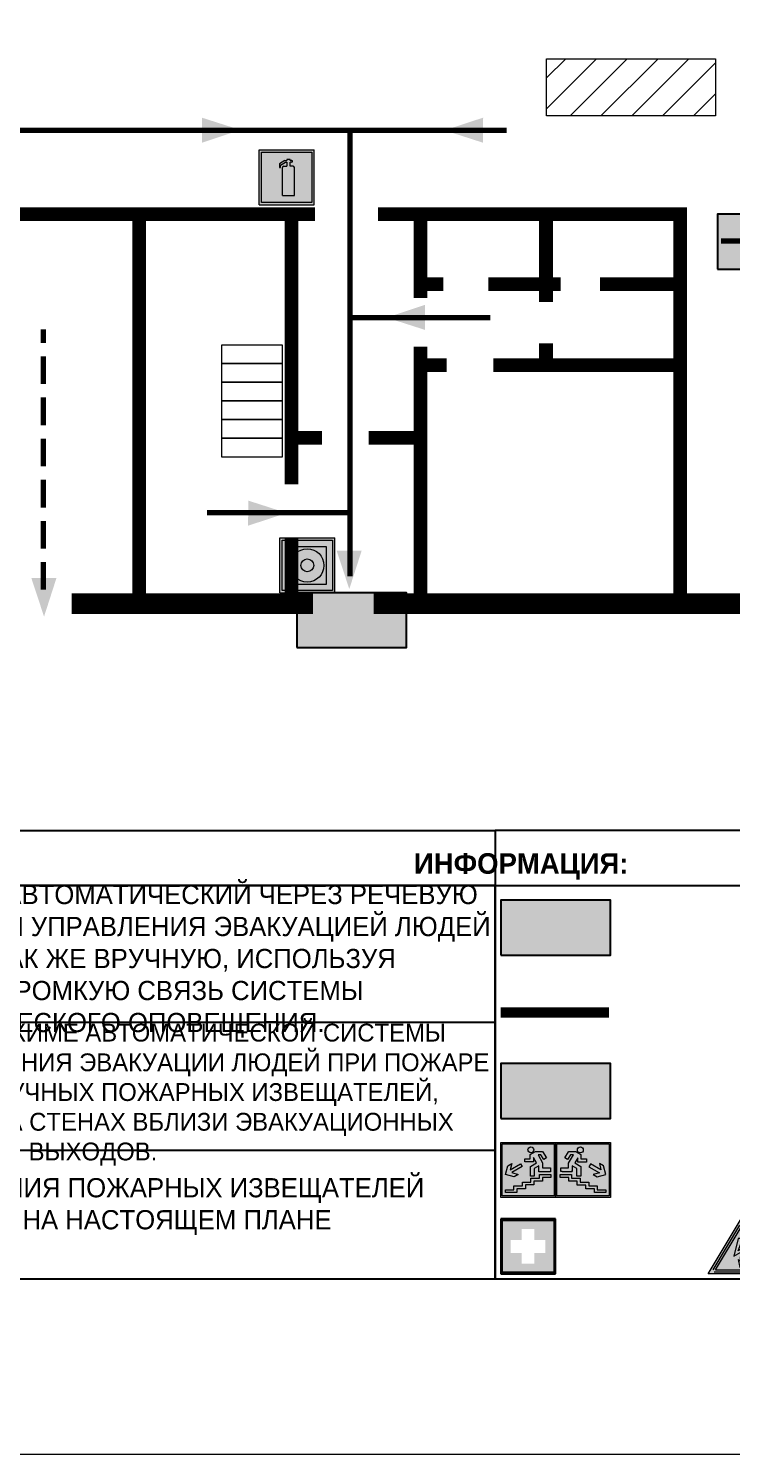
# Model space of a CAD drawing. Header units: millimetres. Extents: x 13810 to 67229, y 12374 to 21950.
# Drawn here: x 19426.2 to 19528.7, y 13756.9 to 13964.9 of the extents above; entities that cross this region are included whole.
import ezdxf

# ---------------------------------------------------------------- set-up
doc = ezdxf.new("R2010")
doc.units = ezdxf.units.MM
doc.linetypes.add('{ Wide Dash }', pattern=[12, 4, -2, 4, -2])
doc.layers.add('План_Штампы', color=7, linetype='Continuous')
doc.styles.add('обычный', font='arial.ttf')

# ---------------------------------------------------------------- blocks, each defined once
blk = doc.blocks.new('A$C3E6D3DDE')
at = {"lineweight": 5}
h = blk.add_hatch(color=40, dxfattribs=at)
h.paths.add_polyline_path([(24.1, 1.45), (16.46, -11.35), (31.74, -11.35)])
h.paths.add_polyline_path([(24.09, -0.46), (30.03, -10.41), (18.14, -10.41)], flags=16)
h.paths.add_polyline_path([(24.54, -3.08), (23.41, -6.02), (25.13, -5.01), (24.33, -8.5), (24.82, -8.27), (23.79, -9.86), (23.4, -8.04), (23.8, -8.43), (24.04, -6.29), (22.39, -7.25), (23.44, -3.08)], flags=0)
h = blk.add_hatch(color=256, dxfattribs=at)
h.paths.add_polyline_path([(24.37, 0.03, 0.567511), (23.82, 0.03), (17.59, -10.4, 0.582454), (17.86, -10.88), (30.32, -10.88, 0.582149), (30.6, -10.4)])
h.paths.add_polyline_path([(24.09, -0.46), (18.14, -10.41), (30.03, -10.41)], flags=16)
h.paths.add_polyline_path([(24.54, -3.08), (23.41, -6.02), (25.13, -5.01), (24.33, -8.5), (24.82, -8.27), (23.79, -9.86), (23.4, -8.04), (23.8, -8.43), (24.04, -6.29), (22.39, -7.25), (23.44, -3.08)], flags=0)
h = blk.add_hatch(color=40, dxfattribs=at)
h.paths.add_polyline_path([(24.09, -0.46), (18.14, -10.41), (30.03, -10.41)])
h.paths.add_polyline_path([(24.82, -8.27), (23.79, -9.86), (23.4, -8.04), (23.8, -8.43), (24.04, -6.29), (22.39, -7.25), (23.44, -3.08), (24.54, -3.08), (23.41, -6.02), (25.13, -5.01), (24.33, -8.5)], flags=16)
at = {"color": 40, "lineweight": 5}
for p, q in [((16.46, -11.35), (24.1, 1.45)), ((24.1, 1.45), (31.74, -11.35))]:
    blk.add_line(p, q, dxfattribs=at)
at = {"lineweight": 5}
for p, q in [((17.59, -10.4), (23.82, 0.03)), ((24.37, 0.03), (30.6, -10.4)), ((18.14, -10.41), (24.09, -0.46)), ((23.44, -3.08), (22.39, -7.25)), ((23.41, -6.02), (24.54, -3.08)), ((24.54, -3.08), (23.44, -3.08)), ((24.09, -0.46), (30.03, -10.41)), ((22.39, -7.25), (24.04, -6.29)), ((25.13, -5.01), (23.41, -6.02)), ((24.04, -6.29), (23.8, -8.43)), ((24.33, -8.5), (25.13, -5.01)), ((23.8, -8.43), (23.4, -8.04)), ((23.4, -8.04), (23.79, -9.86)), ((23.79, -9.86), (24.82, -8.27)), ((24.82, -8.27), (24.33, -8.5)), ((17.86, -10.88), (30.32, -10.88)), ((18.14, -10.41), (30.03, -10.41))]:
    blk.add_line(p, q, dxfattribs=at)
at = {"color": 50, "lineweight": 5}
blk.add_line((31.74, -11.35), (16.46, -11.35), dxfattribs=at)
blk = doc.blocks.new('A$C7B4425F7')
at = {"true_color": 0xffffff}
blk.add_hatch(color=7, dxfattribs=at).paths.add_polyline_path([(0, 0), (-16, 0), (-16, -8), (0, -8)])
h = blk.add_hatch(color=126)
h.paths.add_polyline_path([(-0.2, -0.2), (-15.8, -0.2), (-15.8, -7.8), (-0.2, -7.8)])
h.paths.add_polyline_path([(-11.76, -2.03), (-11.76, -3.66), (-11.17, -3.66, -0.568275), (-11.17, -6.18), (-12.58, -6.18), (-12.58, -2.03)], flags=16)
h.paths.add_polyline_path([(-13.33, -4.12, -0.495768), (-13.59, -6.18), (-15.03, -6.18), (-15.03, -2.03), (-13.59, -2.03, -0.487973)], flags=16)
h.paths.add_polyline_path([(-10.25, -2.03), (-9.48, -2.03), (-9.48, -6.18), (-10.25, -6.18)], flags=16)
h.paths.add_polyline_path([(-13.84, -3.69), (-14.24, -3.69), (-14.24, -3.03), (-13.9, -3.03, -0.692621)], flags=0)
h.paths.add_polyline_path([(-9.15, -2.03), (-8.4, -2.03), (-8.04, -3.07), (-7.68, -2.03), (-6.93, -2.03), (-7.64, -4.1), (-6.93, -6.18), (-7.68, -6.18), (-8.04, -5.14), (-8.4, -6.18), (-9.15, -6.18), (-8.44, -4.1)], flags=16)
h.paths.add_polyline_path([(-11.76, -4.46), (-11.42, -4.46, -0.692621), (-11.36, -5.12), (-11.76, -5.12)], flags=0)
h.paths.add_polyline_path([(-13.9, -5.2), (-14.24, -5.2), (-14.24, -4.55), (-13.84, -4.55, -0.708038)], flags=0)
edge = h.paths.add_edge_path(flags=16)
edge.add_ellipse((-5.51, -4.08), major_axis=(0, 2.05), ratio=0.586184, start_angle=0, end_angle=360)
edge = h.paths.add_edge_path(flags=0)
edge.add_ellipse((-5.51, -4.08), major_axis=(0, 1.14), ratio=0.454828, start_angle=0, end_angle=360)
h.paths.add_polyline_path([(-4.13, -4.96, 0.377264), (-3.48, -4.52, 0.0555), (-3.16, -2.03), (-1.66, -2.03), (-1.66, -4.96), (-0.96, -4.96), (-0.96, -7.01), (-1.75, -7.01), (-1.75, -6.18), (-3.3, -6.18), (-3.3, -7.02), (-4.13, -7.02)], flags=16)
h.paths.add_polyline_path([(-2.73, -2.91), (-2.28, -2.91), (-2.28, -4.96), (-3.05, -4.96, 0.079136)], flags=0)
at = {"color": 126}
blk.add_lwpolyline([(-16, -8), (0, -8), (0, 0), (-16, 0)], close=True, dxfattribs=at)
blk = doc.blocks.new('A$C18900ED3')
h = blk.add_hatch(color=126)
h.paths.add_polyline_path([(-0.18, -0.18), (-7.02, -0.18), (-7.02, -7.02), (-0.18, -7.02)])
h.paths.add_polyline_path([(-5.89, -4.46), (-5.89, -2.77), (-4.46, -2.77), (-4.46, -1.31), (-2.77, -1.31), (-2.77, -2.77), (-1.33, -2.77), (-1.33, -4.46), (-2.77, -4.46), (-2.77, -5.89), (-4.46, -5.89), (-4.46, -4.46)], flags=16)
at = {"color": 126}
for p, q in [((-7.2, 0), (-7.2, -7.2)), ((0, 0), (-7.2, 0)), ((0, -7.2), (0, 0)), ((-7.02, -7.02), (-7.02, -0.18)), ((-7.02, -0.18), (-0.18, -0.18)), ((-0.18, -0.18), (-0.18, -7.02)), ((-7.2, -7.2), (0, -7.2)), ((-0.18, -7.02), (-7.02, -7.02))]:
    blk.add_line(p, q, dxfattribs=at)
blk = doc.blocks.new('вниз 3')
at = {"lineweight": 0, "true_color": 0xffffff}
h = blk.add_hatch(color=7, dxfattribs=at)
h.dxf.hatch_style = 1
h.paths.add_polyline_path([(40997.5, -4475.69), (40997.25, -4475.28), (40995.76, -4476.15), (40995.97, -4475.23), (40995.39, -4475.56), (40995.05, -4476.83), (40996.33, -4477.17), (40996.91, -4476.83), (40996, -4476.55)], flags=0)
h.paths.add_polyline_path([(40999.81, -4473.95), (41000.22, -4473.95), (41000.64, -4474.67), (41001.03, -4474.43), (41000.46, -4473.49), (41000.42, -4473.49), (40999.43, -4473.49), (40998.68, -4473.92), (40998.68, -4474.57), (40997.88, -4474.57), (40997.88, -4475), (40999.14, -4475), (40999.14, -4474.43), (40999.14, -4474.38), (40999.59, -4475.15), (40998.72, -4475.67), (40998.72, -4477.06), (40999.24, -4477.06), (40999.24, -4475.96), (40999.95, -4475.56), (40999.95, -4476.43), (41001.61, -4476.43), (41001.61, -4475.88), (41000.47, -4475.88), (41000.47, -4475.12)], flags=0)
h.paths.add_polyline_path([(40999.2, -4473.24, 1), (40998.35, -4473.24, 1)], flags=0)
h.paths.add_polyline_path([(41000.46, -4477.26), (41001.69, -4477.26), (41001.69, -4476.84), (41000.03, -4476.84), (41000.03, -4477.39), (40998.78, -4477.39), (40998.78, -4477.95), (40997.53, -4477.95), (40997.53, -4478.5), (40996.29, -4478.5), (40996.29, -4479.06), (40995.05, -4479.06), (40995.05, -4479.48), (40995.29, -4479.48), (40996.72, -4479.48), (40996.72, -4478.92), (40997.97, -4478.92), (40997.97, -4478.36), (40999.2, -4478.36), (40999.2, -4477.81), (41000.46, -4477.81)], flags=0)
h.paths.add_polyline_path([(41002.37, -4472.17), (40994.37, -4472.17), (40994.37, -4480.17), (41002.37, -4480.17)])
h.paths.add_polyline_path([(41002.16, -4479.96), (40994.57, -4479.96), (40994.57, -4472.37), (41002.16, -4472.37)], flags=16)
h.paths.add_polyline_path([(41001.61, -4475.88), (41001.61, -4476.43), (40999.95, -4476.43), (40999.95, -4475.56), (40999.24, -4475.96), (40999.24, -4477.06), (40998.72, -4477.06), (40998.72, -4475.67), (40999.59, -4475.15), (40999.14, -4474.38), (40999.14, -4474.43), (40999.14, -4475), (40997.88, -4475), (40997.88, -4474.57), (40998.68, -4474.57), (40998.68, -4473.92), (40999.43, -4473.49), (41000.42, -4473.49), (41000.46, -4473.49), (41001.03, -4474.43), (41000.64, -4474.67), (41000.22, -4473.95), (40999.81, -4473.95), (41000.47, -4475.12), (41000.47, -4475.88)], flags=0)
h.paths.add_polyline_path([(41001.69, -4476.84), (41001.69, -4477.26), (41000.46, -4477.26), (41000.46, -4477.81), (40999.2, -4477.81), (40999.2, -4478.36), (40997.97, -4478.36), (40997.97, -4478.92), (40996.72, -4478.92), (40996.72, -4479.48), (40995.05, -4479.48), (40995.05, -4479.06), (40996.29, -4479.06), (40996.29, -4478.5), (40997.53, -4478.5), (40997.53, -4477.95), (40998.78, -4477.95), (40998.78, -4477.39), (41000.03, -4477.39), (41000.03, -4476.84)], flags=0)
h.paths.add_polyline_path([(40998.35, -4473.24, -1), (40999.2, -4473.24, -1)], flags=0)
h.paths.add_polyline_path([(40997.5, -4475.69), (40996, -4476.55), (40996.91, -4476.83), (40996.33, -4477.17), (40995.05, -4476.83), (40995.39, -4475.56), (40995.97, -4475.23), (40995.76, -4476.15), (40997.25, -4475.28)], flags=0)
at = {"lineweight": 0}
h = blk.add_hatch(color=126, dxfattribs=at)
h.dxf.hatch_style = 1
h.paths.add_polyline_path([(41002.16, -4472.37), (40994.57, -4472.37), (40994.57, -4479.96), (41002.16, -4479.96)])
h.paths.add_polyline_path([(40995.97, -4475.23), (40995.76, -4476.15), (40997.25, -4475.28), (40997.5, -4475.69), (40996, -4476.55), (40996.91, -4476.83), (40996.33, -4477.17), (40995.05, -4476.83), (40995.39, -4475.56)], flags=16)
h.paths.add_polyline_path([(40997.88, -4474.57), (40998.68, -4474.57), (40998.68, -4473.92), (40999.43, -4473.49), (41000.42, -4473.49), (41000.46, -4473.49), (41001.03, -4474.43), (41000.64, -4474.67), (41000.22, -4473.95), (40999.81, -4473.95), (41000.47, -4475.12), (41000.47, -4475.88), (41001.61, -4475.88), (41001.61, -4476.43), (40999.95, -4476.43), (40999.95, -4475.56), (40999.24, -4475.96), (40999.24, -4477.06), (40998.72, -4477.06), (40998.72, -4475.67), (40999.59, -4475.15), (40999.14, -4474.38), (40999.14, -4474.43), (40999.14, -4475), (40997.88, -4475)], flags=16)
h.paths.add_polyline_path([(40998.35, -4473.24, -1), (40999.2, -4473.24, -1)], flags=16)
h.paths.add_polyline_path([(40997.53, -4477.95), (40998.78, -4477.95), (40998.78, -4477.39), (41000.03, -4477.39), (41000.03, -4476.84), (41001.69, -4476.84), (41001.69, -4477.26), (41000.46, -4477.26), (41000.46, -4477.81), (40999.2, -4477.81), (40999.2, -4478.36), (40997.97, -4478.36), (40997.97, -4478.92), (40996.72, -4478.92), (40996.72, -4479.48), (40995.05, -4479.48), (40995.05, -4479.06), (40996.29, -4479.06), (40996.29, -4478.5), (40997.53, -4478.5)], flags=16)
at = {"lineweight": 0, "true_color": 0xffffff}
h = blk.add_hatch(color=7, dxfattribs=at)
h.dxf.hatch_style = 1
h.paths.add_polyline_path([(40999.2, -4473.24, 1), (40998.35, -4473.24, 1)])
h.paths.add_polyline_path([(40999.81, -4473.95), (41000.22, -4473.95), (41000.64, -4474.67), (41001.03, -4474.43), (41000.46, -4473.49), (41000.42, -4473.49), (40999.43, -4473.49), (40998.68, -4473.92), (40998.68, -4474.57), (40997.88, -4474.57), (40997.88, -4475), (40999.14, -4475), (40999.14, -4474.43), (40999.14, -4474.38), (40999.59, -4475.15), (40998.72, -4475.67), (40998.72, -4477.06), (40999.24, -4477.06), (40999.24, -4475.96), (40999.95, -4475.56), (40999.95, -4476.43), (41001.61, -4476.43), (41001.61, -4475.88), (41000.47, -4475.88), (41000.47, -4475.12)])
h.paths.add_polyline_path([(40999.2, -4477.81), (41000.46, -4477.81), (41000.46, -4477.26), (41001.69, -4477.26), (41001.69, -4476.84), (41000.03, -4476.84), (41000.03, -4477.39), (40998.78, -4477.39), (40998.78, -4477.95), (40997.53, -4477.95), (40997.53, -4478.5), (40996.29, -4478.5), (40996.29, -4479.06), (40995.05, -4479.06), (40995.05, -4479.48), (40995.29, -4479.48), (40996.72, -4479.48), (40996.72, -4478.92), (40997.97, -4478.92), (40997.97, -4478.36), (40999.2, -4478.36)])
h.paths.add_polyline_path([(40997.5, -4475.69), (40997.25, -4475.28), (40995.76, -4476.15), (40995.97, -4475.23), (40995.39, -4475.56), (40995.05, -4476.83), (40996.33, -4477.17), (40996.91, -4476.83), (40996, -4476.55)])
at = {"color": 126, "lineweight": 0}
for points in [[(40994.37, -4472.17), (41002.37, -4472.17), (41002.37, -4480.17), (40994.37, -4480.17)], [(40994.57, -4472.37), (41002.16, -4472.37), (41002.16, -4479.96), (40994.57, -4479.96)]]:
    blk.add_lwpolyline(points, close=True, dxfattribs=at)
for points in [[(40995.05, -4476.83), (40995.39, -4475.56), (40995.97, -4475.23), (40995.76, -4476.15), (40997.25, -4475.28), (40997.5, -4475.69), (40996, -4476.55), (40996.91, -4476.83), (40996.33, -4477.17), (40995.05, -4476.83)], [(40999.14, -4474.43), (40999.14, -4475), (40997.88, -4475), (40997.88, -4474.57), (40998.68, -4474.57), (40998.68, -4473.92), (40999.43, -4473.49), (41000.42, -4473.49), (41000.46, -4473.49), (41001.03, -4474.43), (41000.64, -4474.67), (41000.22, -4473.95), (40999.81, -4473.95), (41000.47, -4475.12), (41000.47, -4475.88), (41001.61, -4475.88), (41001.61, -4476.43), (40999.95, -4476.43), (40999.95, -4475.56), (40999.24, -4475.96), (40999.24, -4477.06), (40998.72, -4477.06), (40998.72, -4475.67), (40999.59, -4475.15), (40999.14, -4474.38), (40999.14, -4474.43)], [(40995.29, -4479.48), (40995.05, -4479.48), (40995.05, -4479.06), (40996.29, -4479.06), (40996.29, -4478.5), (40997.53, -4478.5), (40997.53, -4477.95), (40998.78, -4477.95), (40998.78, -4477.39), (41000.03, -4477.39), (41000.03, -4476.84), (41001.69, -4476.84), (41001.69, -4477.26), (41000.46, -4477.26), (41000.46, -4477.81), (40999.2, -4477.81), (40999.2, -4478.36), (40997.97, -4478.36), (40997.97, -4478.92), (40996.72, -4478.92), (40996.72, -4479.48), (40995.05, -4479.48)]]:
    blk.add_lwpolyline(points, dxfattribs=at)
blk.add_circle((40998.77, -4473.24), 0.426, dxfattribs=at)
blk = doc.blocks.new('вниз')
at = {"lineweight": 0, "true_color": 0xffffff}
h = blk.add_hatch(color=7, dxfattribs=at)
h.dxf.hatch_style = 1
h.paths.add_polyline_path([(40994.51, -4472.22), (40986.51, -4472.22), (40986.51, -4480.22), (40994.51, -4480.22)])
h.paths.add_polyline_path([(40994.31, -4472.42), (40994.31, -4480.01), (40986.71, -4480.01), (40986.71, -4472.42)], flags=16)
h.paths.add_polyline_path([(40988.43, -4473.53), (40989.43, -4473.53), (40990.19, -4473.96), (40990.19, -4474.6), (40991, -4474.6), (40991, -4475.06), (40989.73, -4475.06), (40989.73, -4474.46), (40989.3, -4475.18), (40990.17, -4475.7), (40990.17, -4477.11), (40989.63, -4477.11), (40989.63, -4476.01), (40988.94, -4475.59), (40988.94, -4476.46), (40988.94, -4476.46), (40987.47, -4476.46), (40987.26, -4476.46), (40987.26, -4475.92), (40988.4, -4475.92), (40988.4, -4475.2), (40989.1, -4473.99), (40988.66, -4473.99), (40988.24, -4474.7), (40987.86, -4474.47), (40988.41, -4473.56)], flags=0)
h.paths.add_polyline_path([(40990.55, -4473.29, -1), (40989.69, -4473.29, -1)], flags=0)
h.paths.add_polyline_path([(40988.85, -4476.89), (40988.85, -4477.43), (40990.1, -4477.43), (40990.1, -4477.99), (40991.34, -4477.99), (40991.34, -4478.54), (40992.59, -4478.54), (40992.59, -4479.09), (40993.83, -4479.09), (40993.83, -4479.52), (40992.17, -4479.52), (40992.17, -4478.97), (40990.91, -4478.97), (40990.91, -4478.41), (40989.68, -4478.41), (40989.68, -4477.86), (40988.43, -4477.86), (40988.43, -4477.31), (40987.6, -4477.31), (40987.18, -4477.31), (40987.18, -4476.89)], flags=0)
h.paths.add_polyline_path([(40991.61, -4475.33), (40993.12, -4476.2), (40992.9, -4475.27), (40993.48, -4475.6), (40993.83, -4476.88), (40992.56, -4477.22), (40991.97, -4476.88), (40992.9, -4476.61), (40991.38, -4475.74), (40991.58, -4475.39)], flags=0)
h.paths.add_polyline_path([(40990.19, -4473.96), (40989.43, -4473.53), (40988.43, -4473.53), (40988.41, -4473.56), (40987.86, -4474.47), (40988.24, -4474.7), (40988.66, -4473.99), (40989.1, -4473.99), (40988.4, -4475.2), (40988.4, -4475.92), (40987.26, -4475.92), (40987.26, -4476.46), (40987.47, -4476.46), (40988.94, -4476.46), (40988.94, -4476.27), (40988.94, -4475.59), (40989.63, -4476.01), (40989.63, -4477.11), (40990.17, -4477.11), (40990.17, -4475.7), (40989.3, -4475.18), (40989.73, -4474.46), (40989.73, -4475.06), (40991, -4475.06), (40991, -4474.6), (40990.19, -4474.6)], flags=0)
h.paths.add_polyline_path([(40990.55, -4473.29, 1), (40989.69, -4473.29, 1)], flags=0)
h.paths.add_polyline_path([(40991.61, -4475.33), (40991.58, -4475.39), (40991.38, -4475.74), (40992.9, -4476.61), (40991.97, -4476.88), (40992.56, -4477.22), (40993.83, -4476.88), (40993.48, -4475.6), (40992.9, -4475.27), (40993.12, -4476.2)], flags=0)
h.paths.add_polyline_path([(40990.1, -4477.43), (40988.85, -4477.43), (40988.85, -4476.89), (40987.18, -4476.89), (40987.18, -4477.31), (40987.6, -4477.31), (40988.43, -4477.31), (40988.43, -4477.86), (40989.68, -4477.86), (40989.68, -4478.41), (40990.91, -4478.41), (40990.91, -4478.97), (40992.17, -4478.97), (40992.17, -4479.52), (40993.83, -4479.52), (40993.83, -4479.09), (40992.59, -4479.09), (40992.59, -4478.54), (40991.34, -4478.54), (40991.34, -4477.99), (40990.1, -4477.99)], flags=0)
at = {"lineweight": 0}
h = blk.add_hatch(color=126, dxfattribs=at)
h.dxf.hatch_style = 1
h.paths.add_polyline_path([(40994.31, -4472.42), (40986.71, -4472.42), (40986.71, -4480.01), (40994.31, -4480.01)])
h.paths.add_polyline_path([(40988.43, -4473.53), (40989.43, -4473.53), (40990.19, -4473.96), (40990.19, -4474.6), (40991, -4474.6), (40991, -4475.06), (40989.73, -4475.06), (40989.73, -4474.46), (40989.3, -4475.18), (40990.17, -4475.7), (40990.17, -4477.11), (40989.63, -4477.11), (40989.63, -4476.01), (40988.94, -4475.59), (40988.94, -4476.46), (40988.94, -4476.46), (40987.47, -4476.46), (40987.26, -4476.46), (40987.26, -4475.92), (40988.4, -4475.92), (40988.4, -4475.2), (40989.1, -4473.99), (40988.66, -4473.99), (40988.24, -4474.7), (40987.86, -4474.47), (40988.41, -4473.56)], flags=16)
h.paths.add_polyline_path([(40990.55, -4473.29, -1), (40989.69, -4473.29, -1)], flags=16)
h.paths.add_polyline_path([(40988.85, -4476.89), (40988.85, -4477.43), (40990.1, -4477.43), (40990.1, -4477.99), (40991.34, -4477.99), (40991.34, -4478.54), (40992.59, -4478.54), (40992.59, -4479.09), (40993.83, -4479.09), (40993.83, -4479.52), (40992.17, -4479.52), (40992.17, -4478.97), (40990.91, -4478.97), (40990.91, -4478.41), (40989.68, -4478.41), (40989.68, -4477.86), (40988.43, -4477.86), (40988.43, -4477.31), (40987.6, -4477.31), (40987.18, -4477.31), (40987.18, -4476.89)], flags=16)
h.paths.add_polyline_path([(40991.61, -4475.33), (40993.12, -4476.2), (40992.9, -4475.27), (40993.48, -4475.6), (40993.83, -4476.88), (40992.56, -4477.22), (40991.97, -4476.88), (40992.9, -4476.61), (40991.38, -4475.74), (40991.58, -4475.39)], flags=16)
at = {"lineweight": 0, "true_color": 0xffffff}
h = blk.add_hatch(color=7, dxfattribs=at)
h.dxf.hatch_style = 1
h.paths.add_polyline_path([(40989.73, -4474.46), (40989.73, -4475.06), (40991, -4475.06), (40991, -4474.6), (40990.19, -4474.6), (40990.19, -4473.96), (40989.43, -4473.53), (40988.43, -4473.53), (40988.41, -4473.56), (40987.86, -4474.47), (40988.24, -4474.7), (40988.66, -4473.99), (40989.1, -4473.99), (40988.4, -4475.2), (40988.4, -4475.92), (40987.26, -4475.92), (40987.26, -4476.46), (40987.47, -4476.46), (40988.94, -4476.46), (40988.94, -4475.59), (40989.63, -4476.01), (40989.63, -4477.11), (40990.17, -4477.11), (40990.17, -4475.7), (40989.3, -4475.18)])
h.paths.add_polyline_path([(40989.69, -4473.29, 1), (40990.55, -4473.29, 1)])
h.paths.add_polyline_path([(40991.61, -4475.33), (40991.58, -4475.39), (40991.38, -4475.74), (40992.9, -4476.61), (40991.97, -4476.88), (40992.56, -4477.22), (40993.83, -4476.88), (40993.48, -4475.6), (40992.9, -4475.27), (40993.12, -4476.2)])
h.paths.add_polyline_path([(40990.1, -4477.43), (40988.85, -4477.43), (40988.85, -4476.89), (40987.18, -4476.89), (40987.18, -4477.31), (40987.6, -4477.31), (40988.43, -4477.31), (40988.43, -4477.86), (40989.68, -4477.86), (40989.68, -4478.41), (40990.91, -4478.41), (40990.91, -4478.97), (40992.17, -4478.97), (40992.17, -4479.52), (40993.83, -4479.52), (40993.83, -4479.09), (40992.59, -4479.09), (40992.59, -4478.54), (40991.34, -4478.54), (40991.34, -4477.99), (40990.1, -4477.99)])
at = {"color": 126, "lineweight": 0}
for points in [[(40986.51, -4472.22), (40994.51, -4472.22), (40994.51, -4480.22), (40986.51, -4480.22)], [(40986.71, -4472.42), (40994.31, -4472.42), (40994.31, -4480.01), (40986.71, -4480.01)]]:
    blk.add_lwpolyline(points, close=True, dxfattribs=at)
for points in [[(40987.47, -4476.46), (40987.26, -4476.46), (40987.26, -4475.92), (40988.4, -4475.92), (40988.4, -4475.2), (40989.1, -4473.99), (40988.66, -4473.99), (40988.24, -4474.7), (40987.86, -4474.47), (40988.41, -4473.56), (40988.43, -4473.53), (40989.43, -4473.53), (40990.19, -4473.96), (40990.19, -4474.6), (40991, -4474.6), (40991, -4475.06), (40989.73, -4475.06), (40989.73, -4474.46), (40989.3, -4475.18), (40990.17, -4475.7), (40990.17, -4477.11), (40989.63, -4477.11), (40989.63, -4476.01), (40988.94, -4475.59), (40988.94, -4476.46)], [(40991.58, -4475.39), (40991.38, -4475.74), (40992.9, -4476.61), (40991.97, -4476.88), (40992.56, -4477.22), (40993.83, -4476.88), (40993.48, -4475.6), (40992.9, -4475.27), (40993.12, -4476.2), (40991.61, -4475.33), (40991.58, -4475.39)], [(40987.6, -4477.31), (40987.18, -4477.31), (40987.18, -4476.89), (40988.85, -4476.89), (40988.85, -4477.43), (40990.1, -4477.43), (40990.1, -4477.99), (40991.34, -4477.99), (40991.34, -4478.54), (40992.59, -4478.54), (40992.59, -4479.09), (40993.83, -4479.09), (40993.83, -4479.52), (40992.17, -4479.52), (40992.17, -4478.97), (40990.91, -4478.97), (40990.91, -4478.41), (40989.68, -4478.41), (40989.68, -4477.86), (40988.43, -4477.86), (40988.43, -4477.31), (40987.6, -4477.31)], [(40987.47, -4476.46), (40988.94, -4476.46), (40988.94, -4476.27)]]:
    blk.add_lwpolyline(points, dxfattribs=at)
blk.add_circle((40990.12, -4473.29), 0.432, dxfattribs=at)
blk = doc.blocks.new('A$C32E8229D')
at = {"true_color": 0xffffff}
blk.add_hatch(color=7, dxfattribs=at).paths.add_polyline_path([(0, 0), (0, -8), (16, -8), (16, 0)])
h = blk.add_hatch(color=126)
h.paths.add_polyline_path([(0.2, -0.2), (15.8, -0.2), (15.8, -7.8), (0.2, -7.8)])
h.paths.add_polyline_path([(13.49, -2.05), (12.08, -2.05), (11.37, -2.63, 0.162397), (11.29, -2.84), (11.29, -3.63), (10.35, -3.63), (10.35, -4.05), (11.68, -4.05), (11.68, -3.48), (12.26, -4.28), (11.29, -5.1), (11.29, -6.78), (11.85, -6.78), (11.85, -5.44), (12.8, -4.64), (12.8, -5.94), (14.46, -5.94), (14.46, -5.39), (13.45, -5.39), (13.45, -3.97), (12.46, -2.59), (13.15, -2.59), (13.69, -3.34), (14.18, -3)], flags=16)
h.paths.add_polyline_path([(10.74, -1.82, 1), (11.8, -1.82, 1)], flags=16)
h.paths.add_polyline_path([(9.39, -3.59), (5.99, -3.59), (6.56, -3.03), (5.91, -3.03), (5.1, -3.83), (5.91, -4.64), (6.56, -4.64), (5.99, -4.09), (9.39, -4.09)], flags=16)
h.paths.add_polyline_path([(4.29, -1.08), (1.72, -1.08), (1.72, -6.6), (4.29, -6.6)], flags=16)
at = {"color": 126}
blk.add_lwpolyline([(16, -8), (0, -8), (0, 0), (16, 0)], close=True, dxfattribs=at)
blk = doc.blocks.new('A$C3AD82952')
at = {"true_color": 0xf5f5ff}
h = blk.add_hatch(color=7, dxfattribs=at)
h.dxf.hatch_style = 1
h.paths.add_polyline_path([(8.21, 8.73, 0.414214), (7.89, 9.05), (7.22, 9.05), (7.22, 9.92), (7.59, 9.92, 1), (7.57, 10.36), (7.22, 10.36), (7.22, 10.6), (6.43, 10.6), (6.43, 10.36), (6.01, 10.36), (4.74, 9.59), (4.74, 8.69), (4.98, 8.73), (4.98, 9.26), (6.12, 9.91), (6.43, 9.91), (6.43, 9.05), (5.76, 9.05, 0.414214), (5.44, 8.73), (5.44, 2.2), (8.21, 2.2)], flags=0)
h.paths.add_polyline_path([(12.8, 12.8), (0, 12.8), (0, 0), (12.8, 0)])
h.paths.add_polyline_path([(0.51, 12.29), (12.29, 12.29), (12.29, 0.51), (0.51, 0.51)], flags=16)
h.paths.add_polyline_path([(4.74, 9.59), (6.01, 10.36), (6.43, 10.36), (6.43, 10.6), (7.22, 10.6), (7.22, 10.36), (7.59, 10.36, -0.94586), (7.59, 9.92), (7.22, 9.92), (7.22, 9.05), (7.89, 9.05, -0.414214), (8.21, 8.73), (8.21, 2.2), (5.44, 2.2), (5.44, 8.73, -0.414214), (5.76, 9.05), (6.43, 9.05), (6.43, 9.91), (6.12, 9.91), (4.98, 9.26), (4.98, 8.73), (4.74, 8.69)], flags=0)
h = blk.add_hatch(color=242)
h.dxf.hatch_style = 1
h.paths.add_polyline_path([(12.29, 12.29), (0.51, 12.29), (0.51, 0.51), (12.29, 0.51)])
h.paths.add_polyline_path([(4.74, 8.69), (4.74, 9.59), (6.01, 10.36), (6.43, 10.36), (6.43, 10.6), (7.22, 10.6), (7.22, 10.36), (7.59, 10.36, -0.94586), (7.59, 9.92), (7.22, 9.92), (7.22, 9.05), (7.89, 9.05, -0.414214), (8.21, 8.73), (8.21, 2.2), (5.44, 2.2), (5.44, 8.73, -0.414214), (5.76, 9.05), (6.43, 9.05), (6.43, 9.91), (6.12, 9.91), (4.98, 9.26), (4.98, 8.73)], flags=16)
h = blk.add_hatch(color=7, dxfattribs=at)
h.dxf.hatch_style = 1
h.paths.add_polyline_path([(8.21, 8.73, 0.414214), (7.89, 9.05), (7.22, 9.05), (7.22, 9.92), (7.59, 9.92, 1), (7.57, 10.36), (7.22, 10.36), (7.22, 10.6), (6.43, 10.6), (6.43, 10.36), (6.01, 10.36), (4.74, 9.59), (4.74, 8.69), (4.98, 8.73), (4.98, 9.26), (6.12, 9.91), (6.43, 9.91), (6.43, 9.05), (5.76, 9.05, 0.414214), (5.44, 8.73), (5.44, 2.2), (8.21, 2.2)])
at = {"color": 242, "lineweight": 5}
for p, q in [((0, 0), (0, 12.8)), ((0, 12.8), (12.8, 12.8)), ((6.01, 10.36), (4.74, 9.59)), ((6.01, 10.36), (6.43, 10.36)), ((7.22, 10.6), (6.43, 10.6)), ((6.43, 10.6), (6.43, 10.36)), ((7.22, 10.36), (7.22, 10.6)), ((7.59, 10.36), (7.22, 10.36)), ((12.8, 0), (12.8, 12.8)), ((4.74, 9.59), (4.74, 8.69)), ((4.74, 8.69), (4.98, 8.73)), ((4.98, 9.26), (6.12, 9.91)), ((4.98, 8.73), (4.98, 9.26)), ((5.44, 2.2), (5.44, 8.73)), ((5.76, 9.05), (6.43, 9.05)), ((6.12, 9.91), (6.43, 9.91)), ((6.43, 9.91), (6.43, 9.05)), ((7.22, 9.05), (7.22, 9.92)), ((7.59, 9.92), (7.22, 9.92)), ((7.89, 9.05), (7.22, 9.05)), ((8.21, 2.2), (8.21, 8.73)), ((0, 0), (12.8, 0)), ((5.44, 2.2), (8.21, 2.2))]:
    blk.add_line(p, q, dxfattribs=at)
blk.add_lwpolyline([(0.51, 12.29), (12.29, 12.29), (12.29, 0.51), (0.51, 0.51)], close=True, dxfattribs=at)
for centre, radius, start, end in [((7.58, 10.14), 0.223, 273.1875, 86.8125), ((5.76, 8.73), 0.32, 90, 180), ((7.89, 8.73), 0.32, 0, 90)]:
    blk.add_arc(centre, radius, start, end, dxfattribs=at)
blk = doc.blocks.new('A$C54414219')
at = {"true_color": 0xffffff}
h = blk.add_hatch(color=7, dxfattribs=at)
h.paths.add_polyline_path([(2.39, -9.45), (2.39, -18.3), (11.23, -18.3), (11.23, -9.45)], flags=0)
h.paths.add_polyline_path([(10.71, -13.87, -1), (2.92, -13.87, -1)], flags=0)
h.paths.add_polyline_path([(8.3, -13.87, -1), (5.33, -13.87, -1)], flags=0)
h.paths.add_polyline_path([(0.41, -7.47), (0.41, -20.27), (13.21, -20.27), (13.21, -7.47)])
h.paths.add_polyline_path([(0.92, -19.77), (12.71, -19.77), (12.71, -7.98), (0.92, -7.98)], flags=16)
h.paths.add_polyline_path([(11.23, -9.45), (11.23, -18.3), (2.39, -18.3), (2.39, -9.45)], flags=0)
at = {"lineweight": 5}
h = blk.add_hatch(color=242, dxfattribs=at)
h.paths.add_polyline_path([(12.71, -7.98), (0.92, -7.98), (0.92, -19.77), (12.71, -19.77)])
h.paths.add_polyline_path([(11.23, -18.3), (2.39, -18.3), (2.39, -9.45), (11.23, -9.45)], flags=16)
h.paths.add_polyline_path([(10.71, -13.87, -1), (2.92, -13.87, -1)], flags=0)
h.paths.add_polyline_path([(8.3, -13.87, -1), (5.33, -13.87, -1)], flags=0)
at = {"true_color": 0xffffff}
h = blk.add_hatch(color=7, dxfattribs=at)
h.paths.add_polyline_path([(2.39, -9.45), (2.39, -18.3), (11.23, -18.3), (11.23, -9.45)])
h.paths.add_polyline_path([(10.71, -13.87, -1), (2.92, -13.87, -1)], flags=16)
h.paths.add_polyline_path([(8.3, -13.87, -1), (5.33, -13.87, -1)], flags=0)
at = {"lineweight": 5}
h = blk.add_hatch(color=242, dxfattribs=at)
h.paths.add_polyline_path([(2.92, -13.87, 1), (10.71, -13.87, 1)])
h.paths.add_polyline_path([(8.3, -13.87, -1), (5.33, -13.87, -1)], flags=16)
at = {"color": 242, "lineweight": 5}
for p, q in [((0.41, -20.27), (0.41, -7.47)), ((0.41, -7.47), (13.21, -7.47)), ((0.41, -7.47), (13.21, -7.47)), ((13.21, -20.27), (13.21, -7.47)), ((0.41, -20.27), (13.21, -20.27))]:
    blk.add_line(p, q, dxfattribs=at)
for points in [[(0.92, -7.98), (12.71, -7.98), (12.71, -19.77), (0.92, -19.77)], [(2.39, -9.45), (11.23, -9.45), (11.23, -18.3), (2.39, -18.3)]]:
    blk.add_lwpolyline(points, close=True, dxfattribs=at)
for radius in [3.89, 1.49]:
    blk.add_circle((6.81, -13.87), radius, dxfattribs=at)

msp = doc.modelspace()

# ---------------------------------------------------------------- hatches: boundary and pattern name
at = {"lineweight": 0}
h = msp.add_hatch(dxfattribs=at)
h.set_pattern_fill('ANSI31', color=256)
h.set_pattern_definition([(45, (-1655.915, 12354.516), (-2.24506403, 2.24506403), [])])
h.paths.add_polyline_path([(19227.39, 13927.5), (19182.89, 13927.5), (19182.89, 13915.49), (19227.39, 13915.49)])
h.paths.add_polyline_path([(19227.39, 13905.97), (19182.89, 13905.97), (19182.89, 13893.96), (19227.39, 13893.96)])
h.paths.add_polyline_path([(19352.58, 13929.44), (19271.27, 13929.44), (19271.27, 13917.43), (19352.58, 13917.43)])
h.paths.add_polyline_path([(19352.58, 13904.75), (19290.87, 13904.75), (19290.87, 13892.74), (19352.58, 13892.74)])
h.paths.add_polyline_path([(19328.15, 13960.87), (19318.87, 13960.87), (19318.87, 13948.62), (19328.15, 13948.62)])
h.paths.add_polyline_path([(19432.98, 13986.99), (19425.52, 13986.99), (19425.52, 13973.61), (19432.98, 13973.61)])
h.paths.add_polyline_path([(19440.45, 13986.99), (19432.98, 13986.99), (19432.98, 13973.61), (19440.45, 13973.61)])
h.paths.add_polyline_path([(19484.48, 13986.99), (19477.01, 13986.99), (19477.01, 13973.61), (19484.48, 13973.61)])
h.paths.add_polyline_path([(19526.39, 13960.46), (19501.75, 13960.46), (19501.75, 13952.13), (19526.39, 13952.13)])
h.paths.add_polyline_path([(19558.69, 13958.78, 1), (19537.54, 13958.78, 1)])
h.paths.add_polyline_path([(19565.59, 13987.44), (19552.2, 13987.44), (19552.2, 13979.98), (19565.59, 13979.98)])
h.paths.add_polyline_path([(19565.59, 13994.9), (19552.2, 13994.9), (19552.2, 13987.44), (19565.59, 13987.44)])

# ---------------------------------------------------------------- linework, layer by layer
at = {"color": 126, "lineweight": 0, "true_color": 0x008754}
msp.add_lwpolyline([(19059.64, 14151.92), (19659.64, 14151.92), (19659.64, 13756.92), (19059.64, 13756.92)], close=True, dxfattribs=at)
at = {"lineweight": 0}
for points in [[(19501.75, 13960.46), (19526.39, 13960.46), (19526.39, 13952.13), (19501.75, 13952.13)], [(19454.33, 13916.01), (19463.24, 13916.01), (19463.24, 13918.72), (19454.33, 13918.72)], [(19454.33, 13913.29), (19463.24, 13913.29), (19463.24, 13916.01), (19454.33, 13916.01)], [(19454.33, 13910.58), (19463.24, 13910.58), (19463.24, 13913.29), (19454.33, 13913.29)], [(19454.33, 13907.87), (19463.24, 13907.87), (19463.24, 13910.58), (19454.33, 13910.58)], [(19454.33, 13905.15), (19463.24, 13905.15), (19463.24, 13907.87), (19454.33, 13907.87)], [(19454.33, 13902.44), (19463.24, 13902.44), (19463.24, 13905.15), (19454.33, 13905.15)]]:
    msp.add_lwpolyline(points, close=True, dxfattribs=at)
at = {"color": 126, "lineweight": 100, "true_color": 0x008754}
for points in [[(19336.58, 13950.08), (19495.9, 13950.08)], [(19473.04, 13950.08), (19473.04, 13885.03)], [(19587.96, 13933.87), (19527.19, 13933.87)], [(19473.04, 13922.76), (19493.51, 13922.76)], [(19473.04, 13894.27), (19452.27, 13894.27)]]:
    msp.add_lwpolyline(points, dxfattribs=at)
at = {"lineweight": 0}
for points, const_width in [([(19369.53, 13937.81), (19467.96, 13937.81)], 2), ([(19442.32, 13881.02), (19442.32, 13937.81)], 2), ([(19464.56, 13937.81), (19464.56, 13898.4)], 2), ([(19477.18, 13937.81), (19521.24, 13937.81), (19521.24, 13882.16)], 2), ([(19483.38, 13937.81), (19483.38, 13925.61)], 2), ([(19501.66, 13937.81), (19501.66, 13925.01)], 2), ([(19483.38, 13927.59), (19486.71, 13927.59)], 2), ([(19493.26, 13927.59), (19503.78, 13927.59)], 2), ([(19521.24, 13927.59), (19509.54, 13927.59)], 2), ([(19483.38, 13881.02), (19483.38, 13918.49)], 2), ([(19501.66, 13915.81), (19501.66, 13918.99)], 2), ([(19483.38, 13915.81), (19487.18, 13915.81)], 2), ([(19521.24, 13915.81), (19493.98, 13915.81)], 2), ([(19464.56, 13905.21), (19468.99, 13905.21)], 2), ([(19483.38, 13905.21), (19475.79, 13905.21)], 2), ([(19464.56, 13881.02), (19464.56, 13890.51)], 2), ([(19432.51, 13881.02), (19467.67, 13881.02)], 3), ([(19476.51, 13881.02), (19530.75, 13881.02)], 3)]:
    msp.add_lwpolyline(points, dxfattribs=dict(at, const_width=const_width))
at = {"color": 126, "linetype": '{ Wide Dash }', "lineweight": 100, "true_color": 0x008754}
msp.add_lwpolyline([(19428.41, 13883.05), (19428.41, 13921)], dxfattribs=at)
for points in [[(19372.53, 13847.94), (19494.25, 13847.94), (19494.25, 13782.49), (19372.53, 13782.49)], [(19372.53, 13847.94), (19494.25, 13847.94), (19494.25, 13839.89), (19372.53, 13839.89)], [(19494.25, 13839.89), (19638.02, 13839.89), (19638.02, 13847.94), (19494.25, 13847.94)], [(19372.53, 13839.89), (19494.25, 13839.89), (19494.25, 13819.9), (19372.53, 13819.9)], [(19494.25, 13839.89), (19638.02, 13839.89), (19638.02, 13782.49), (19494.25, 13782.49)], [(19494.25, 13819.9), (19372.53, 13819.9), (19372.53, 13801.32), (19494.25, 13801.32)]]:
    msp.add_lwpolyline(points, close=True)
at = {"color": 126, "lineweight": 80, "true_color": 0x008754, "const_width": 1.5}
msp.add_lwpolyline([(19510.86, 13821.39), (19495.06, 13821.39)], dxfattribs=at)
at = {"layer": 'План_Штампы', "color": 126, "true_color": 0x008754}
for points in [[(19451.48, 13948.23), (19451.48, 13951.89), (19457.1, 13950.09)], [(19492.5, 13951.89), (19492.49, 13948.23), (19486.87, 13950.04)], [(19484.03, 13924.59), (19484.03, 13920.93), (19478.41, 13922.73)], [(19458.23, 13892.38), (19458.24, 13896.04), (19463.86, 13894.23)], [(19471.13, 13888.76), (19474.79, 13888.76), (19472.98, 13883.14)], [(19426.62, 13884.74), (19430.28, 13884.74), (19428.47, 13879.12)]]:
    msp.add_solid(points, dxfattribs=at)

# ---------------------------------------------------------------- block references
for name, p, xscale, yscale, zscale in [('A$C3AD82952', (19459.84, 13939.18), 0.625, 0.625, 0.625), ('A$C54414219', (19462.6, 13895.26), 0.625, 0.625, 0.625), ('A$C18900ED3', (19503.06, 13791.27), 1.111111111007631, 1.111111111007631, 1.111111111007631), ('A$C3E6D3DDE', (19515.04, 13790.36), 0.625, 0.625, 0.625)]:
    msp.add_blockref(name, p, dxfattribs=dict(xscale=xscale, yscale=yscale, zscale=zscale))
at = {"color": 126, "true_color": 0x008754}
for name, p in [('вниз 3', (-21499.31, 18274.59)), ('вниз', (-21483.45, 18274.63)), ('вниз', (-21483.45, 18274.63))]:
    msp.add_blockref(name, p, dxfattribs=at)
at = {"layer": 'План_Штампы', "color": 126, "true_color": 0x008754, "xscale": -1}
for p in [(19542.66, 13937.79), (19511.06, 13813.93)]:
    msp.add_blockref('A$C32E8229D', p, dxfattribs=at)
at = {"layer": 'План_Штампы'}
for p in [(19481.33, 13882.59), (19511.06, 13837.76)]:
    msp.add_blockref('A$C7B4425F7', p, dxfattribs=at)

# ---------------------------------------------------------------- texts
at = {"lineweight": 0, "attachment_point": 5, "style": 'обычный'}
for s, insert, char_height, width in [('{\\fProxima Nova Rg|b1|i0|c204|p2;ИНФОРМАЦИЯ:\\H1.1997x; }', (19498.05, 13842.68), 3, 175.1736), ('{\\fProxima Nova Rg|b0|i0|c204|p2;СПОСОБ ОПОВЕЩЕНИЯ АВТОМАТИЧЕСКИЙ ЧЕРЕЗ РЕЧЕВУЮ СИСТЕМУ ОПОВЕЩЕНИЯ И УПРАВЛЕНИЯ ЭВАКУАЦИЕЙ ЛЮДЕЙ ПРИ ПОЖАРЕ , А ТАК ЖЕ ВРУЧНУЮ, ИСПОЛЬЗУЯ ВНУТРЕННЮЮ ГРОМКУЮ СВЯЗЬ СИСТЕМЫ ТЕХНОЛОГИЧЕСКОГО ОПОВЕЩЕНИЯ.}', (19434.16, 13828.85), 2.8, 118.5618), ('{\\fProxima Nova Rg|b0|i0|c204|p2;\\P\\pt7.8;ЗАПУСК В РУЧНОМ РЕЖИМЕ АВТОМАТИЧЕСКОЙ СИСТЕМЫ ОПОВЕЩЕНИЯ  И УПРАВЛЕНИЯ ЭВАКУАЦИИ ЛЮДЕЙ ПРИ ПОЖАРЕ ПРОИЗВОДИТСЯ ОТ РУЧНЫХ ПОЖАРНЫХ ИЗВЕЩАТЕЛЕЙ, УСТАНАНОВЛЕННЫХ НА СТЕНАХ ВБЛИЗИ ЭВАКУАЦИОННЫХ ВЫХОДОВ. }', (19435.6, 13811.57), 2.6, 121.7868), ('\\pt8.4;{\\fProxima Nova Rg|b0|i0|c204|p2;\\PМЕСТА РАСПОЛОЖЕНИЯ ПОЖАРНЫХ ИЗВЕЩАТЕЛЕЙ ОБОЗНАЧЕНЫ НА НАСТОЯЩЕМ ПЛАНЕ}', (19433.96, 13795.42), 2.8, 118.5618)]:
    msp.add_mtext(s, dxfattribs=dict(at, insert=insert, char_height=char_height, width=width))

doc.saveas('drawing.dxf')
